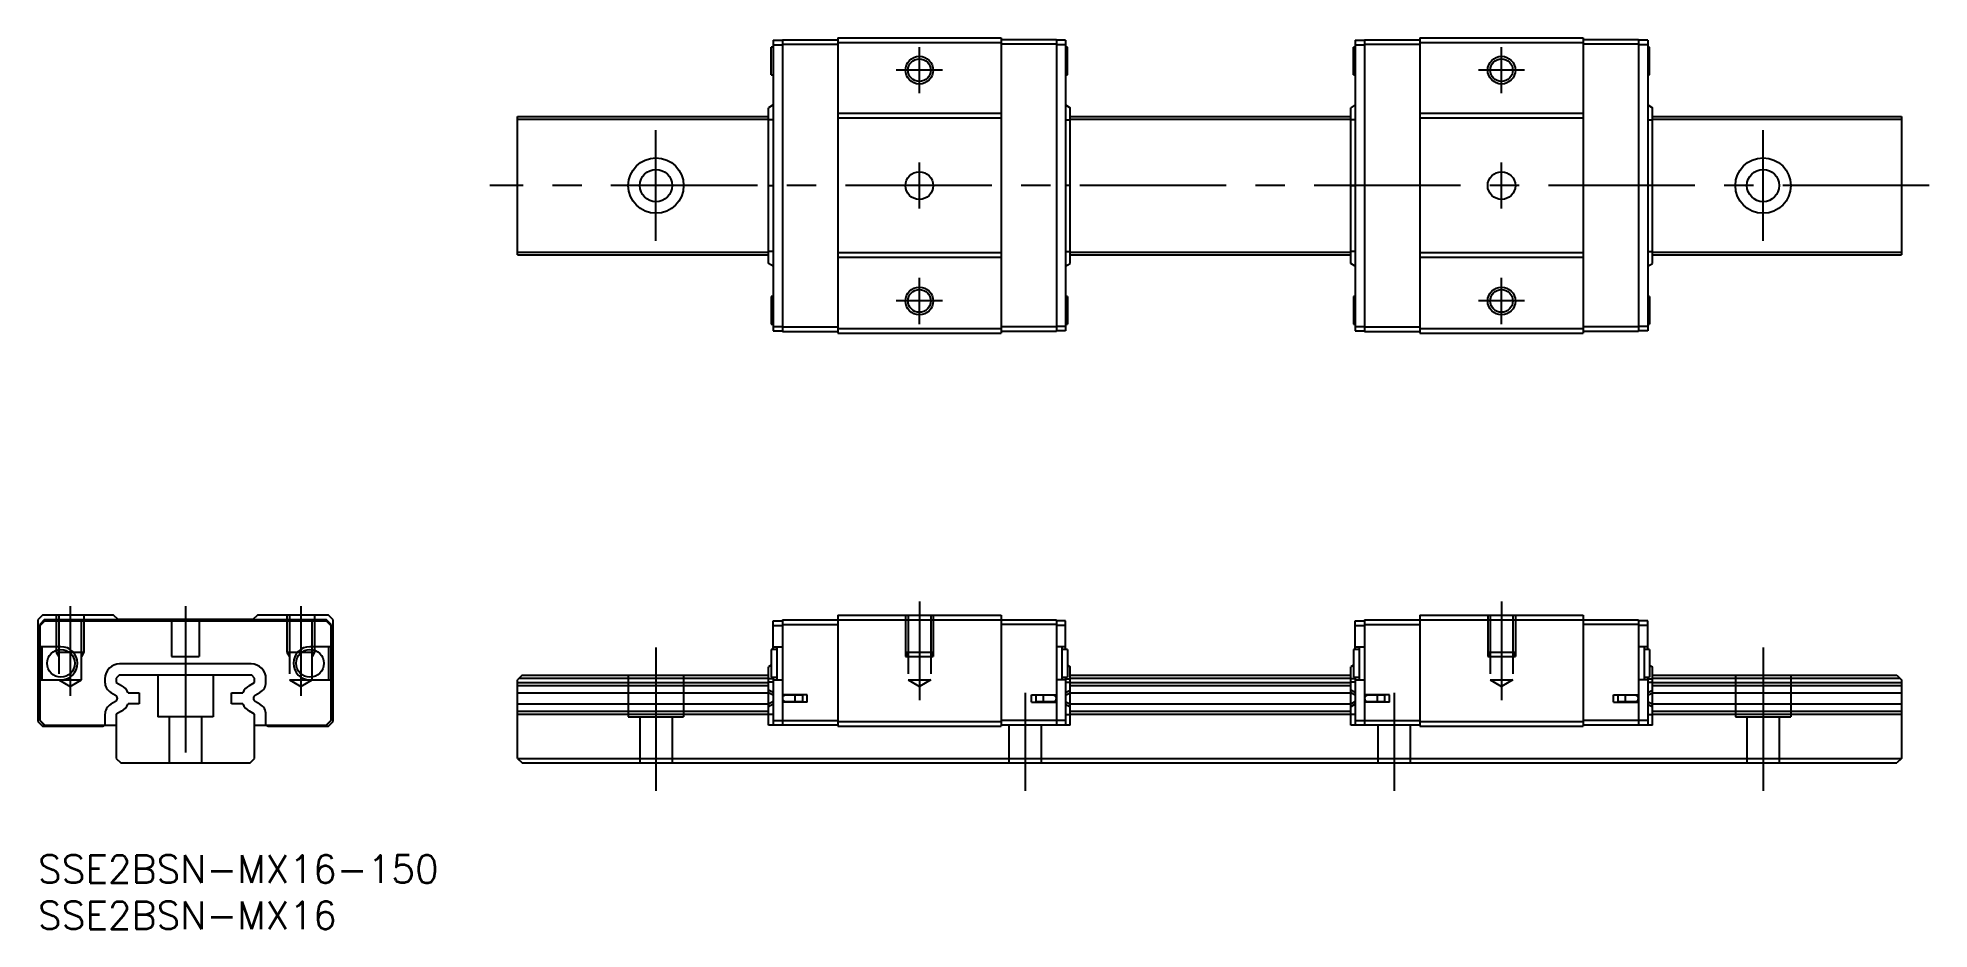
# Model space of a CAD drawing. Extents: x 0 to 205, y -8 to 89.
import ezdxf

# ---------------------------------------------------------------- set-up
doc = ezdxf.new("R2010")
doc.units = 0
doc.header["$LTSCALE"] = 0.5
doc.linetypes.add('CENTER', pattern=[50.8, 31.75, -6.35, 6.35, -6.35])
doc.linetypes.add('DASHED', pattern=[19.05, 12.7, -6.35])
for name, color, linetype in [('MSM_CENTER', 1, 'CENTER'), ('MSM_CONTINUOUS', 7, 'CONTINUOUS'), ('MSM_DASHED', 4, 'DASHED'), ('MSM_NARROW', 5, 'CONTINUOUS'), ('MSM_PART_NUMBER', 7, 'CONTINUOUS')]:
    doc.layers.add(name, color=color, linetype=linetype)
doc.styles.get("Standard").update_dxf_attribs({"font": 'txt.shx', "height": 3, "bigfont": 'bigfont.shx'})

# ---------------------------------------------------------------- blocks, each defined once
blk = doc.blocks.new('*U2')
at = {"layer": 'MSM_PART_NUMBER'}
blk.add_text('SSE2BSN-MX16-150', height=3, dxfattribs=at).set_placement((0, -3))
blk = doc.blocks.new('*U3')
at = {"layer": 'MSM_PART_NUMBER'}
blk.add_text('SSE2BSN-MX16', height=3, dxfattribs=at).set_placement((0, -8))

msp = doc.modelspace()

# ---------------------------------------------------------------- linework, layer by layer
at = {"layer": 'MSM_CENTER'}
for p, q in [((95.55, 82.55), (95.55, 87.55)), ((158.65, 82.55), (158.65, 87.55)), ((98.05, 85.05), (93.05, 85.05)), ((161.15, 85.05), (156.15, 85.05)), ((67, 66.55), (67, 78.55)), ((187, 66.55), (187, 78.55)), ((95.55, 70.05), (95.55, 75.05)), ((158.65, 70.05), (158.65, 75.05)), ((205, 72.55), (49, 72.55)), ((95.55, 57.55), (95.55, 62.55)), ((158.65, 57.55), (158.65, 62.55)), ((98.05, 60.05), (93.05, 60.05)), ((161.15, 60.05), (156.15, 60.05)), ((3.5, 27), (3.5, 17.29)), ((16, 27), (16, 8.5)), ((28.5, 27), (28.5, 17.29)), ((95.55, 27.5), (95.55, 16.79)), ((158.65, 27.5), (158.65, 16.79)), ((67, 22.5), (67, 7)), ((187, 22.5), (187, 7)), ((107, 17.6), (107, 7)), ((147, 17.6), (147, 7))]:
    msp.add_line(p, q, dxfattribs=at)
at = {"layer": 'MSM_CONTINUOUS'}
for p, q in [((79.7, 88.3), (79.7, 56.8)), ((79.7, 88.3), (80.7, 88.3)), ((80.7, 88.35), (80.7, 56.75)), ((80.7, 88.35), (86.7, 88.35)), ((86.7, 88.55), (104.4, 88.55)), ((86.7, 88.55), (86.7, 56.55)), ((104.4, 88.55), (104.4, 56.55)), ((110.4, 88.35), (104.4, 88.35)), ((110.4, 88.35), (110.4, 56.75)), ((111.4, 88.3), (110.4, 88.3)), ((111.4, 88.3), (111.4, 56.8)), ((142.8, 88.3), (142.8, 56.8)), ((142.8, 88.3), (143.8, 88.3)), ((143.8, 88.35), (143.8, 56.75)), ((143.8, 88.35), (149.8, 88.35)), ((149.8, 88.55), (149.8, 56.55)), ((149.8, 88.55), (167.5, 88.55)), ((167.5, 88.55), (167.5, 56.55)), ((173.5, 88.35), (167.5, 88.35)), ((173.5, 88.35), (173.5, 56.75)), ((174.5, 88.3), (173.5, 88.3)), ((174.5, 88.3), (174.5, 56.8)), ((79.7, 87.55), (79.5, 87.55)), ((79.5, 84.55), (79.5, 87.55)), ((79.7, 87.8), (80.7, 87.8)), ((80.7, 87.85), (86.7, 87.85)), ((86.7, 88.05), (104.4, 88.05)), ((110.4, 87.85), (104.4, 87.85)), ((111.4, 87.8), (110.4, 87.8)), ((111.6, 87.55), (111.4, 87.55)), ((111.6, 84.55), (111.6, 87.55)), ((142.8, 87.55), (142.6, 87.55)), ((142.6, 84.55), (142.6, 87.55)), ((142.8, 87.8), (143.8, 87.8)), ((143.8, 87.85), (149.8, 87.85)), ((149.8, 88.05), (167.5, 88.05)), ((173.5, 87.85), (167.5, 87.85)), ((174.5, 87.8), (173.5, 87.8)), ((174.7, 87.55), (174.5, 87.55)), ((174.7, 84.55), (174.7, 87.55)), ((79.5, 84.55), (79.7, 84.55)), ((111.4, 84.55), (111.6, 84.55)), ((142.6, 84.55), (142.8, 84.55)), ((174.5, 84.55), (174.7, 84.55)), ((52, 80.05), (79.2, 80.05)), ((52, 65.05), (52, 80.05)), ((79.7, 81.28), (79.2, 80.98)), ((79.2, 64.12), (79.2, 80.98)), ((104.4, 80.35), (86.7, 80.35)), ((111.4, 81.28), (111.9, 80.98)), ((111.9, 64.12), (111.9, 80.98)), ((111.9, 80.05), (142.3, 80.05)), ((142.8, 81.28), (142.3, 80.98)), ((142.3, 64.12), (142.3, 80.98)), ((167.5, 80.35), (149.8, 80.35)), ((174.5, 81.28), (175, 80.98)), ((175, 64.12), (175, 80.98)), ((175, 80.05), (202, 80.05)), ((202, 80.05), (202, 65.05)), ((52, 79.75), (79.2, 79.75)), ((79.7, 79.68), (79.2, 79.68)), ((104.4, 79.85), (86.7, 79.85)), ((111.4, 79.68), (111.9, 79.68)), ((111.9, 79.75), (142.3, 79.75)), ((142.8, 79.68), (142.3, 79.68)), ((167.5, 79.85), (149.8, 79.85)), ((174.5, 79.68), (175, 79.68)), ((175, 79.75), (202, 79.75)), ((79.2, 72.55), (79.7, 72.55)), ((111.9, 72.55), (111.4, 72.55)), ((142.3, 72.55), (142.8, 72.55)), ((175, 72.55), (174.5, 72.55)), ((52, 65.35), (79.2, 65.35)), ((52, 65.05), (79.2, 65.05)), ((79.7, 65.42), (79.2, 65.42)), ((79.7, 63.82), (79.2, 64.12)), ((104.4, 65.25), (86.7, 65.25)), ((104.4, 64.75), (86.7, 64.75)), ((111.4, 65.42), (111.9, 65.42)), ((111.4, 63.82), (111.9, 64.12)), ((111.9, 65.35), (142.3, 65.35)), ((111.9, 65.05), (142.3, 65.05)), ((142.8, 65.42), (142.3, 65.42)), ((142.8, 63.82), (142.3, 64.12)), ((167.5, 65.25), (149.8, 65.25)), ((167.5, 64.75), (149.8, 64.75)), ((174.5, 65.42), (175, 65.42)), ((174.5, 63.82), (175, 64.12)), ((175, 65.35), (202, 65.35)), ((175, 65.05), (202, 65.05)), ((79.5, 60.55), (79.5, 57.55)), ((79.7, 60.55), (79.5, 60.55)), ((111.6, 60.55), (111.4, 60.55)), ((111.6, 60.55), (111.6, 57.55)), ((142.6, 60.55), (142.6, 57.55)), ((142.8, 60.55), (142.6, 60.55)), ((174.7, 60.55), (174.5, 60.55)), ((174.7, 60.55), (174.7, 57.55)), ((79.5, 57.55), (79.7, 57.55)), ((111.4, 57.55), (111.6, 57.55)), ((142.6, 57.55), (142.8, 57.55)), ((174.5, 57.55), (174.7, 57.55)), ((79.7, 57.3), (80.7, 57.3)), ((79.7, 56.8), (80.7, 56.8)), ((80.7, 57.25), (86.7, 57.25)), ((80.7, 56.75), (86.7, 56.75)), ((86.7, 57.05), (104.4, 57.05)), ((86.7, 56.55), (104.4, 56.55)), ((110.4, 57.25), (104.4, 57.25)), ((110.4, 56.75), (104.4, 56.75)), ((111.4, 57.3), (110.4, 57.3)), ((111.4, 56.8), (110.4, 56.8)), ((142.8, 57.3), (143.8, 57.3)), ((142.8, 56.8), (143.8, 56.8)), ((143.8, 57.25), (149.8, 57.25)), ((143.8, 56.75), (149.8, 56.75)), ((149.8, 57.05), (167.5, 57.05)), ((149.8, 56.55), (167.5, 56.55)), ((173.5, 57.25), (167.5, 57.25)), ((173.5, 56.75), (167.5, 56.75)), ((174.5, 57.3), (173.5, 57.3)), ((174.5, 56.8), (173.5, 56.8)), ((0.5, 26), (0, 25.5)), ((0, 25.5), (0, 14.5)), ((0.7, 25.5), (0.2, 25)), ((0.2, 25), (0.2, 14.6)), ((0.25, 24.9), (0.75, 25.4)), ((0.25, 22.6), (0.25, 24.9)), ((8.2, 26), (0.5, 26)), ((31.3, 25.5), (0.7, 25.5)), ((0.75, 25.4), (31.25, 25.4)), ((8.7, 25.55), (8.2, 26)), ((23.3, 25.55), (8.7, 25.55)), ((23.8, 26), (23.3, 25.55)), ((31.5, 26), (23.8, 26)), ((31.25, 25.4), (31.75, 24.9)), ((31.8, 25), (31.3, 25.5)), ((32, 25.5), (31.5, 26)), ((31.75, 24.9), (31.75, 22.6)), ((31.8, 14.6), (31.8, 25)), ((32, 14.5), (32, 25.5)), ((79.7, 22.3), (79.7, 25.4)), ((79.7, 25.4), (80.7, 25.4)), ((79.7, 24.9), (80.7, 24.9)), ((80.7, 25.5), (110.4, 25.5)), ((80.7, 25.5), (80.7, 14.1)), ((80.7, 25), (86.7, 25)), ((86.7, 26), (104.4, 26)), ((86.7, 26), (86.7, 14)), ((104.4, 26), (104.4, 14)), ((110.4, 25), (104.4, 25)), ((110.4, 25.5), (110.4, 14.1)), ((111.4, 25.4), (110.4, 25.4)), ((111.4, 24.9), (110.4, 24.9)), ((111.4, 22.3), (111.4, 25.4)), ((142.8, 22.3), (142.8, 25.4)), ((142.8, 25.4), (143.8, 25.4)), ((142.8, 24.9), (143.8, 24.9)), ((143.8, 25.5), (143.8, 14.1)), ((143.8, 25.5), (173.5, 25.5)), ((143.8, 25), (149.8, 25)), ((149.8, 26), (149.8, 14)), ((149.8, 26), (167.5, 26)), ((167.5, 26), (167.5, 14)), ((173.5, 25), (167.5, 25)), ((173.5, 25.5), (173.5, 14.1)), ((174.5, 25.4), (173.5, 25.4)), ((174.5, 24.9), (173.5, 24.9)), ((174.5, 22.3), (174.5, 25.4)), ((2.5, 22.6), (0.25, 22.6)), ((0.45, 22.6), (0.45, 19)), ((31.75, 22.6), (29.5, 22.6)), ((31.55, 19), (31.55, 22.6)), ((79.7, 22.6), (80.7, 22.6)), ((80.1, 22.6), (80.1, 19)), ((111.4, 22.6), (110.4, 22.6)), ((111, 22.6), (111, 19)), ((142.8, 22.6), (143.8, 22.6)), ((143.2, 22.6), (143.2, 19)), ((174.5, 22.6), (173.5, 22.6)), ((174.1, 22.6), (174.1, 19)), ((23.13, 20.73), (8.87, 20.73)), ((79.5, 20.61), (79.2, 20.43)), ((79.5, 22.3), (79.5, 19.3)), ((80.1, 22.3), (79.5, 22.3)), ((111.6, 22.3), (111, 22.3)), ((111.6, 22.3), (111.6, 19.3)), ((111.6, 20.61), (111.9, 20.43)), ((142.6, 20.61), (142.3, 20.43)), ((142.6, 22.3), (142.6, 19.3)), ((143.2, 22.3), (142.6, 22.3)), ((174.7, 22.3), (174.1, 22.3)), ((174.7, 22.3), (174.7, 19.3)), ((174.7, 20.61), (175, 20.43)), ((0.25, 19), (2.5, 19)), ((0.25, 14.6), (0.25, 19)), ((7.27, 19.13), (7.27, 18.76)), ((8.8, 19.5), (8.5, 19.2)), ((8.5, 19.2), (8.5, 18.72)), ((8.5, 18.72), (9.06, 18.4)), ((23.2, 19.5), (8.8, 19.5)), ((22.94, 18.4), (23.5, 18.72)), ((23.5, 19.2), (23.2, 19.5)), ((23.5, 18.72), (23.5, 19.2)), ((24.73, 18.76), (24.73, 19.13)), ((29.5, 19), (31.75, 19)), ((31.75, 19), (31.75, 14.6)), ((52.5, 19.5), (52, 19)), ((52, 10.5), (52, 19)), ((52, 18.72), (79.2, 18.72)), ((52.2, 19.2), (79.2, 19.2)), ((52.5, 19.5), (79.2, 19.5)), ((79.2, 14.1), (79.2, 20.43)), ((79.7, 19.13), (79.2, 19.13)), ((79.7, 18.76), (79.2, 18.76)), ((79.5, 19.3), (80.1, 19.3)), ((79.7, 19.3), (79.7, 14.1)), ((79.7, 19), (80.7, 19)), ((111.4, 19), (110.4, 19)), ((111, 19.3), (111.6, 19.3)), ((111.4, 19.3), (111.4, 14.1)), ((111.4, 19.13), (111.9, 19.13)), ((111.4, 18.76), (111.9, 18.76)), ((111.9, 14.1), (111.9, 20.43)), ((111.9, 19.5), (142.3, 19.5)), ((111.9, 19.2), (142.3, 19.2)), ((111.9, 18.72), (142.3, 18.72)), ((142.3, 14.1), (142.3, 20.43)), ((142.8, 19.13), (142.3, 19.13)), ((142.8, 18.76), (142.3, 18.76)), ((142.6, 19.3), (143.2, 19.3)), ((142.8, 19.3), (142.8, 14.1)), ((142.8, 19), (143.8, 19)), ((174.5, 19), (173.5, 19)), ((174.1, 19.3), (174.7, 19.3)), ((174.5, 19.3), (174.5, 14.1)), ((174.5, 19.13), (175, 19.13)), ((174.5, 18.76), (175, 18.76)), ((175, 14.1), (175, 20.43)), ((175, 19.5), (201.5, 19.5)), ((175, 19.2), (201.8, 19.2)), ((175, 18.72), (202, 18.72)), ((201.5, 19.5), (202, 19)), ((202, 19), (202, 10.5)), ((7.92, 17.64), (8.43, 17.35)), ((8.43, 16.65), (7.92, 16.36)), ((9.78, 17.6), (11, 17.6)), ((11, 16.4), (9.78, 16.4)), ((11, 17.6), (11, 16.4)), ((21, 16.4), (21, 17.6)), ((21, 17.6), (22.22, 17.6)), ((22.22, 16.4), (21, 16.4)), ((23.57, 17.35), (24.08, 17.64)), ((24.08, 16.36), (23.57, 16.65)), ((52, 18.4), (79.2, 18.4)), ((52, 17.6), (79.2, 17.6)), ((52, 16.4), (79.2, 16.4)), ((79.7, 17.64), (79.2, 17.9)), ((79.7, 17.35), (79.2, 17.61)), ((79.7, 16.65), (79.2, 16.39)), ((83.4, 17.4), (80.7, 17.4)), ((83.4, 16.6), (80.7, 16.6)), ((82.9, 17.35), (81.05, 17.35)), ((81.05, 16.65), (82.9, 16.65)), ((81.5, 17.35), (81.5, 17.4)), ((81.5, 16.6), (81.5, 16.65)), ((81.96, 17.35), (81.96, 17.4)), ((81.96, 16.6), (81.96, 16.65)), ((82.1, 16.65), (82.1, 17.35)), ((82.9, 16.65), (82.9, 17.35)), ((83.4, 16.6), (83.4, 17.4)), ((107.7, 17.4), (110.4, 17.4)), ((107.7, 16.6), (107.7, 17.4)), ((107.7, 16.6), (110.4, 16.6)), ((108.2, 16.65), (108.2, 17.35)), ((110.05, 17.35), (108.2, 17.35)), ((108.2, 16.65), (110.05, 16.65)), ((109, 16.65), (109, 17.35)), ((109.14, 17.35), (109.14, 17.4)), ((109.14, 16.6), (109.14, 16.65)), ((109.6, 17.35), (109.6, 17.4)), ((109.6, 16.6), (109.6, 16.65)), ((111.4, 17.64), (111.9, 17.9)), ((111.4, 17.35), (111.9, 17.61)), ((111.4, 16.65), (111.9, 16.39)), ((111.9, 18.4), (142.3, 18.4)), ((111.9, 17.6), (142.3, 17.6)), ((111.9, 16.4), (142.3, 16.4)), ((142.8, 17.64), (142.3, 17.9)), ((142.8, 17.35), (142.3, 17.61)), ((142.8, 16.65), (142.3, 16.39)), ((146.5, 17.4), (143.8, 17.4)), ((146.5, 16.6), (143.8, 16.6)), ((146, 17.35), (144.15, 17.35)), ((144.15, 16.65), (146, 16.65)), ((144.6, 17.35), (144.6, 17.4)), ((144.6, 16.6), (144.6, 16.65)), ((145.06, 17.35), (145.06, 17.4)), ((145.06, 16.6), (145.06, 16.65)), ((145.2, 16.65), (145.2, 17.35)), ((146, 16.65), (146, 17.35)), ((146.5, 16.6), (146.5, 17.4)), ((170.8, 16.6), (170.8, 17.4)), ((170.8, 17.4), (173.5, 17.4)), ((170.8, 16.6), (173.5, 16.6)), ((171.3, 16.65), (171.3, 17.35)), ((173.15, 17.35), (171.3, 17.35)), ((171.3, 16.65), (173.15, 16.65)), ((172.1, 16.65), (172.1, 17.35)), ((172.24, 17.35), (172.24, 17.4)), ((172.24, 16.6), (172.24, 16.65)), ((172.7, 17.35), (172.7, 17.4)), ((172.7, 16.6), (172.7, 16.65)), ((174.5, 17.64), (175, 17.9)), ((174.5, 17.35), (175, 17.61)), ((174.5, 16.65), (175, 16.39)), ((175, 18.4), (202, 18.4)), ((175, 17.6), (202, 17.6)), ((175, 16.4), (202, 16.4)), ((0, 14.5), (0.5, 14)), ((0.2, 14.6), (0.7, 14.1)), ((0.75, 14.1), (0.25, 14.6)), ((7.27, 15.24), (7.27, 14.1)), ((9.06, 15.6), (8.5, 15.28)), ((8.5, 15.28), (8.5, 10.5)), ((23.5, 15.28), (22.94, 15.6)), ((23.5, 10.5), (23.5, 15.28)), ((24.73, 14.1), (24.73, 15.24)), ((31.75, 14.6), (31.25, 14.1)), ((31.3, 14.1), (31.8, 14.6)), ((31.5, 14), (32, 14.5)), ((52, 15.6), (79.2, 15.6)), ((52, 15.28), (79.2, 15.28)), ((79.7, 16.36), (79.2, 16.1)), ((79.7, 15.24), (79.2, 15.24)), ((79.7, 14.6), (86.7, 14.6)), ((86.7, 14.5), (104.4, 14.5)), ((111.4, 14.6), (104.4, 14.6)), ((111.4, 16.36), (111.9, 16.1)), ((111.4, 15.24), (111.9, 15.24)), ((111.9, 15.6), (142.3, 15.6)), ((111.9, 15.28), (142.3, 15.28)), ((142.8, 16.36), (142.3, 16.1)), ((142.8, 15.24), (142.3, 15.24)), ((142.8, 14.6), (149.8, 14.6)), ((149.8, 14.5), (167.5, 14.5)), ((174.5, 14.6), (167.5, 14.6)), ((174.5, 16.36), (175, 16.1)), ((174.5, 15.24), (175, 15.24)), ((175, 15.6), (202, 15.6)), ((175, 15.28), (202, 15.28)), ((0.5, 14), (7.03, 14)), ((0.7, 14.1), (8.5, 14.1)), ((7.03, 14), (7.24, 14.1)), ((23.5, 14.1), (31.3, 14.1)), ((24.76, 14.1), (24.97, 14)), ((24.97, 14), (31.5, 14)), ((86.7, 14.1), (79.2, 14.1)), ((86.7, 14), (104.4, 14)), ((111.9, 14.1), (104.4, 14.1)), ((149.8, 14.1), (142.3, 14.1)), ((149.8, 14), (167.5, 14)), ((175, 14.1), (167.5, 14.1)), ((8.5, 10.5), (9, 10)), ((23, 10), (23.5, 10.5)), ((52, 10.5), (202, 10.5)), ((52, 10.5), (52.5, 10)), ((202, 10.5), (201.5, 10)), ((9, 10), (23, 10)), ((52.5, 10), (201.5, 10))]:
    msp.add_line(p, q, dxfattribs=at)
for centre, radius in [((95.55, 85.05), 1.23), ((158.65, 85.05), 1.23), ((67, 72.55), 3), ((67, 72.55), 1.75), ((95.55, 72.55), 1.5), ((158.65, 72.55), 1.5), ((187, 72.55), 3), ((187, 72.55), 1.75), ((95.55, 60.05), 1.23), ((158.65, 60.05), 1.23), ((2.5, 20.8), 1.5), ((29.5, 20.8), 1.5)]:
    msp.add_circle(centre, radius, dxfattribs=at)
for centre, radius, start, end in [((2.5, 20.8), 1.8, 270, 90), ((29.5, 20.8), 1.8, 90, 270), ((8.87, 19.13), 1.6, 90, 180), ((23.13, 19.13), 1.6, 0, 90), ((8.57, 18.76), 1.3, 180, 239.9972), ((23.43, 18.76), 1.3, 300.0028, 0), ((8.23, 17), 0.4, 300.0028, 59.9972), ((8.19, 16.88), 1.75, 24.1151, 60.0008), ((8.19, 17.11), 1.75, 299.9992, 335.8849), ((23.81, 16.88), 1.75, 119.9992, 155.8849), ((23.81, 17.11), 1.75, 204.1151, 240.0008), ((23.77, 17), 0.4, 120.0028, 239.9972), ((81.05, 17), 0.35, 90, 270), ((110.05, 17), 0.35, 270, 90), ((144.15, 17), 0.35, 90, 270), ((173.15, 17), 0.35, 270, 90), ((8.57, 15.24), 1.3, 120.0028, 180), ((23.43, 15.24), 1.3, 0, 59.9972)]:
    msp.add_arc(centre, radius, start, end, dxfattribs=at)
at = {"layer": 'MSM_DASHED'}
for p, q in [((2, 26), (2, 22)), ((2.27, 26), (2.27, 19)), ((4.73, 19), (4.73, 26)), ((5, 26), (5, 22)), ((14.5, 25.55), (14.5, 21.55)), ((17.5, 25.55), (17.5, 21.55)), ((27, 26), (27, 22)), ((27.27, 26), (27.27, 19)), ((29.73, 19), (29.73, 26)), ((30, 26), (30, 22)), ((94.05, 26), (94.05, 21.55)), ((94.32, 26), (94.32, 19)), ((96.78, 26), (96.78, 19)), ((97.05, 26), (97.05, 21.55)), ((157.15, 26), (157.15, 21.55)), ((157.42, 26), (157.42, 19)), ((159.88, 26), (159.88, 19)), ((160.15, 26), (160.15, 21.55)), ((2, 22), (5, 22)), ((2, 22), (2.27, 21.53)), ((5, 22), (4.73, 21.53)), ((14.5, 21.55), (17.5, 21.55)), ((27, 22), (30, 22)), ((27, 22), (27.27, 21.53)), ((30, 22), (29.73, 21.53)), ((94.05, 22), (94.32, 21.53)), ((94.05, 22), (97.05, 22)), ((94.05, 21.55), (97.05, 21.55)), ((97.05, 22), (96.78, 21.53)), ((157.15, 22), (157.42, 21.53)), ((157.15, 22), (160.15, 22)), ((157.15, 21.55), (160.15, 21.55)), ((160.15, 22), (159.88, 21.53)), ((2.27, 19), (3.5, 18.29)), ((2.27, 19), (4.73, 19)), ((3.5, 18.29), (4.73, 19)), ((13, 19.5), (13, 15)), ((19, 19.5), (19, 15)), ((27.27, 19), (28.5, 18.29)), ((27.27, 19), (29.73, 19)), ((28.5, 18.29), (29.73, 19)), ((64, 19.5), (64, 15)), ((70, 19.5), (70, 15)), ((94.32, 19), (96.78, 19)), ((94.32, 19), (95.55, 18.29)), ((96.78, 19), (95.55, 18.29)), ((157.42, 19), (159.88, 19)), ((157.42, 19), (158.65, 18.29)), ((159.88, 19), (158.65, 18.29)), ((184, 19.5), (184, 15)), ((190, 19.5), (190, 15)), ((19, 15), (13, 15)), ((14.25, 15), (14.25, 10)), ((17.75, 15), (17.75, 10)), ((64, 15), (70, 15)), ((65.25, 15), (65.25, 10)), ((68.75, 15), (68.75, 10)), ((184, 15), (190, 15)), ((185.25, 15), (185.25, 10)), ((188.75, 15), (188.75, 10)), ((105.25, 14), (105.25, 10)), ((108.75, 14), (108.75, 10)), ((145.25, 14), (145.25, 10)), ((148.75, 14), (148.75, 10))]:
    msp.add_line(p, q, dxfattribs=at)
at = {"layer": 'MSM_NARROW'}
for centre in [(95.55, 85.05), (158.65, 85.05), (95.55, 60.05), (158.65, 60.05)]:
    msp.add_circle(centre, 1.5, dxfattribs=at)

# ---------------------------------------------------------------- block references
at = {"layer": 'MSM_CONTINUOUS'}
for name in ['*U2', '*U3']:
    msp.add_blockref(name, (0, 0), dxfattribs=at)

doc.saveas('drawing.dxf')
